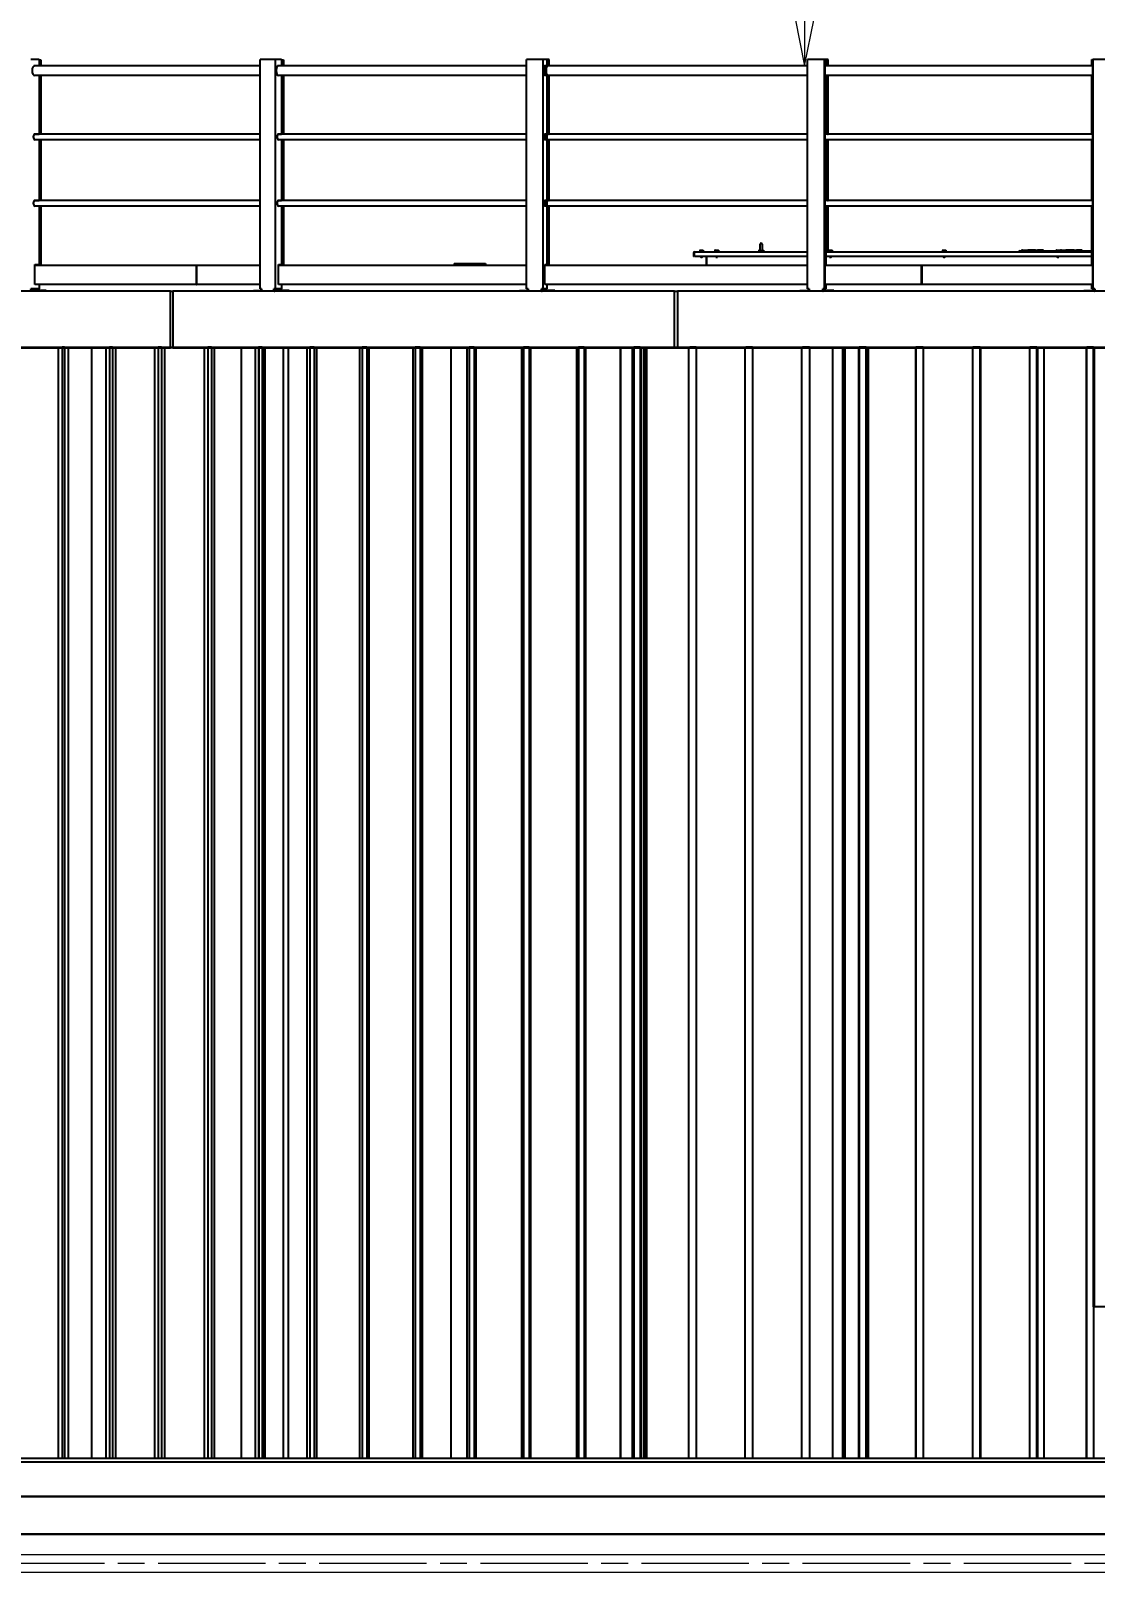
# Model space of a CAD drawing. Header units: millimetres. Extents: x 0 to 100323, y 0 to 59400.
# Drawn here: x 10435 to 16049, y 44341 to 52474 of the extents above; entities that cross this region are included whole.
import ezdxf

# ---------------------------------------------------------------- set-up
doc = ezdxf.new("R2010")
doc.units = ezdxf.units.MM
doc.header["$LTSCALE"] = 100
doc.linetypes.add('CHAIN', pattern=[0.3543, 0.2362, -0.0295, 0.0591, -0.0295])
doc.layers.add('P_Condensate (CS)', color=40, linetype='Continuous', lineweight=18, true_color=0xffbf00)
doc.layers.add('Symbol', color=7, linetype='Continuous', lineweight=18)
doc.layers.add('Visible', color=7, linetype='Continuous', lineweight=25)
doc.styles.add('Note Text', font='arial.ttf')

# ---------------------------------------------------------------- blocks, each defined once
blk = doc.blocks.new('Balloon2')
at = {"layer": 'Symbol'}
for p, q in [((145.161, 525.387), (145.161, 543.701)), ((144.661, 525.387), (145.161, 522.887)), ((145.661, 525.387), (144.661, 525.387)), ((145.161, 525.387), (145.161, 522.887)), ((145.161, 522.887), (145.661, 525.387))]:
    blk.add_line(p, q, dxfattribs=at)
at = {"layer": 'Symbol', "flags": 128}
blk.add_lwpolyline([(144.661, 525.387), (145.161, 522.887), (145.661, 525.387), (144.661, 525.387)], dxfattribs=at)
at = {"layer": 'Symbol'}
blk.add_circle((145.161, 547.451), 3.75, dxfattribs=at)
blk.add_solid([(144.661, 525.387), (145.161, 522.887), (145.661, 525.387), (144.661, 525.387)], dxfattribs=at)
at = {"layer": 'Symbol', "insert": (145.161, 547.451), "char_height": 2.5, "attachment_point": 5, "style": 'Note Text'}
blk.add_mtext('1', dxfattribs=at)

msp = doc.modelspace()

# ---------------------------------------------------------------- linework, layer by layer
at = {"layer": 'P_Condensate (CS)'}
for p, q in [((21447.7, 44432.5), (6332.6, 44432.5)), ((6332.6, 44340.5), (21447.7, 44340.5))]:
    msp.add_line(p, q, dxfattribs=at)
at = {"layer": 'P_Condensate (CS)', "linetype": 'CHAIN', "ltscale": 23.990969}
msp.add_line((24422.6, 44386.5), (6082.6, 44386.5), dxfattribs=at)
at = {"layer": 'Visible'}
for p, q in [((10478.5, 52323.5), (10434.8, 52323.5)), ((10478.5, 52323.5), (10478.5, 52290.5)), ((10478.5, 52320.5), (10481, 52320.5)), ((10481, 52320.5), (10488.2, 52320.5)), ((10488.2, 52320.5), (10488.2, 52288.7)), ((11724.9, 52323.5), (11644.1, 52323.5)), ((11644.1, 51112.5), (11644.1, 52323.5)), ((11757, 52323.5), (11724.9, 52323.5)), ((11724.9, 51112.5), (11724.9, 52323.5)), ((11757, 52323.5), (11757, 52290.5)), ((11757, 52320.5), (11758.7, 52320.5)), ((11758.7, 52320.5), (11766.8, 52320.5)), ((11766.8, 52320.5), (11766.8, 52288.7)), ((13136.8, 52323.5), (13050, 52323.5)), ((13050, 51112.5), (13050, 52323.5)), ((13156.2, 52323.5), (13136.8, 52323.5)), ((13136.8, 51112.5), (13136.8, 52323.5)), ((13156.2, 52323.5), (13156.2, 52290.5)), ((13169.1, 52323.5), (13156.2, 52323.5)), ((13156.2, 52320.5), (13157, 52320.5)), ((13157, 52320.5), (13165.6, 52320.5)), ((13166.2, 52320.5), (13165.6, 52320.5)), ((13165.6, 52320.5), (13165.6, 52288.7)), ((13166.2, 52290.5), (13166.2, 52320.5)), ((13169.1, 52290.5), (13169.1, 52323.5)), ((14621.6, 52323.5), (14531.9, 52323.5)), ((14531.9, 51112.5), (14531.9, 52323.5)), ((14627.7, 52323.5), (14621.6, 52323.5)), ((14621.6, 51112.5), (14621.6, 52323.5)), ((14627.7, 52323.5), (14627.7, 52290.5)), ((14641.1, 52323.5), (14627.7, 52323.5)), ((14627.7, 52320.5), (14636.5, 52320.5)), ((14638.1, 52320.5), (14636.5, 52320.5)), ((14636.5, 52320.5), (14636.5, 52288.7)), ((14638.1, 52290.5), (14638.1, 52320.5)), ((14641.1, 52290.5), (14641.1, 52323.5)), ((16031.2, 52323.5), (16038.7, 52323.5)), ((16031.2, 52290.5), (16031.2, 52323.5)), ((16128.2, 52323.5), (16038.7, 52323.5)), ((16038.7, 51112.5), (16038.7, 52323.5)), ((11644.1, 52288.7), (10450.9, 52288.7)), ((10450.9, 52240.4), (11644.1, 52240.4)), ((10455.1, 52288.7), (10453.7, 52290.1)), ((10455.7, 52290.5), (10457.5, 52288.7)), ((10456.6, 52290.5), (10478.5, 52290.5)), ((10478.5, 52238.5), (10456.6, 52238.5)), ((10477.5, 52290.5), (10477.5, 52288.7)), ((10477.5, 52240.4), (10477.5, 52238.5)), ((10478.5, 52238.5), (10478.5, 51929.5)), ((10488.2, 52240.4), (10488.2, 51928)), ((13050, 52288.7), (11736.7, 52288.7)), ((11736.7, 52240.4), (13050, 52240.4)), ((11737.4, 52288.7), (11737.1, 52289)), ((11739, 52290.1), (11740.1, 52288.7)), ((11741, 52290.5), (11757, 52290.5)), ((11757, 52238.5), (11741, 52238.5)), ((11754.7, 52290.5), (11754.7, 52288.7)), ((11754.7, 52240.4), (11754.7, 52238.5)), ((11757, 52238.5), (11757, 51929.5)), ((11766.8, 52240.4), (11766.8, 51928)), ((13152.9, 52288.7), (13143.9, 52288.7)), ((13143.9, 52240.4), (13152.9, 52240.4)), ((13146.5, 52290.5), (13156.2, 52290.5)), ((13156.2, 52238.5), (13146.5, 52238.5)), ((13151.9, 52285), (13152.5, 52285)), ((13151.9, 52244), (13152.5, 52244)), ((13152.1, 52284.8), (13153, 52285.3)), ((13152.1, 52244.3), (13153, 52243.7)), ((13152.7, 52290.5), (13152.7, 52288.7)), ((13152.7, 52240.4), (13152.7, 52238.5)), ((13156.2, 52238.5), (13156.2, 51929.5)), ((14531.9, 52288.7), (13159.7, 52288.7)), ((13159.7, 52240.4), (14531.9, 52240.4)), ((13165.6, 52290.5), (13166.2, 52290.5)), ((13165.6, 52240.4), (13165.6, 51928)), ((13166.2, 52238.5), (13165.6, 52238.5)), ((13166.2, 52290.5), (13169.1, 52290.5)), ((13169.1, 52238.5), (13166.2, 52238.5)), ((13166.2, 51929.5), (13166.2, 52238.5)), ((13169.1, 51929.5), (13169.1, 52238.5)), ((16036, 52288.7), (14623.9, 52288.7)), ((14623.9, 52240.4), (16036, 52240.4)), ((14624.7, 52290.5), (14627.7, 52290.5)), ((14627.7, 52238.5), (14624.7, 52238.5)), ((14627.7, 52238.5), (14627.7, 51929.5)), ((14636.5, 52290.5), (14638.1, 52290.5)), ((14636.5, 52240.4), (14636.5, 51928)), ((14638.1, 52238.5), (14636.5, 52238.5)), ((14638.1, 52290.5), (14641.1, 52290.5)), ((14641.1, 52238.5), (14638.1, 52238.5)), ((14638.1, 51929.5), (14638.1, 52238.5)), ((14641.1, 51929.5), (14641.1, 52238.5)), ((16031.2, 52290.5), (16035, 52290.5)), ((16031.2, 51929.5), (16031.2, 52238.5)), ((16035, 52238.5), (16031.2, 52238.5)), ((16035.7, 52289.6), (16035.7, 52288.7)), ((16035.7, 52240.4), (16035.7, 52239.5)), ((11644.1, 51928), (10452.7, 51928)), ((10452.7, 51901.1), (11644.1, 51901.1)), ((10453, 51928), (10452.9, 51928.1)), ((10454.4, 51929), (10455.4, 51928)), ((10456.6, 51929.5), (10478.5, 51929.5)), ((10478.5, 51899.5), (10456.6, 51899.5)), ((10477.5, 51929.5), (10477.5, 51928)), ((10477.5, 51901.1), (10477.5, 51899.5)), ((10478.5, 51899.5), (10478.5, 51579.5)), ((10488.2, 51901.1), (10488.2, 51578)), ((13050, 51928), (11738, 51928)), ((11738, 51901.1), (13050, 51901.1)), ((11738.3, 51928.3), (11738.5, 51928)), ((11741, 51929.5), (11757, 51929.5)), ((11757, 51899.5), (11741, 51899.5)), ((11754.7, 51929.5), (11754.7, 51928)), ((11754.7, 51901.1), (11754.7, 51899.5)), ((11757, 51899.5), (11757, 51579.5)), ((11766.8, 51901.1), (11766.8, 51578)), ((13152.9, 51928), (13144.7, 51928)), ((13144.7, 51901.1), (13152.9, 51901.1)), ((13146.5, 51929.5), (13156.2, 51929.5)), ((13156.2, 51899.5), (13146.5, 51899.5)), ((13152.3, 51925), (13152.8, 51925)), ((13152.3, 51904), (13152.8, 51904)), ((13152.6, 51924.9), (13154.3, 51925.8)), ((13152.6, 51904.1), (13154.3, 51903.3)), ((13152.7, 51929.5), (13152.7, 51928)), ((13152.7, 51901.1), (13152.7, 51899.5)), ((13156.2, 51899.5), (13156.2, 51579.5)), ((14531.9, 51928), (13159.7, 51928)), ((13159.7, 51901.1), (14531.9, 51901.1)), ((13165.6, 51929.5), (13166.2, 51929.5)), ((13165.6, 51901.1), (13165.6, 51578)), ((13166.2, 51899.5), (13165.6, 51899.5)), ((13166.2, 51929.5), (13169.1, 51929.5)), ((13169.1, 51899.5), (13166.2, 51899.5)), ((13166.2, 51579.5), (13166.2, 51899.5)), ((13169.1, 51579.5), (13169.1, 51899.5)), ((16035.7, 51928), (14624.1, 51928)), ((14624.1, 51901.1), (16035.7, 51901.1)), ((14624.7, 51929.5), (14627.7, 51929.5)), ((14627.7, 51899.5), (14624.7, 51899.5)), ((14627.7, 51899.5), (14627.7, 51579.5)), ((14636.5, 51929.5), (14638.1, 51929.5)), ((14636.5, 51901.1), (14636.5, 51578)), ((14638.1, 51899.5), (14636.5, 51899.5)), ((14638.1, 51929.5), (14641.1, 51929.5)), ((14641.1, 51899.5), (14638.1, 51899.5)), ((14638.1, 51579.5), (14638.1, 51899.5)), ((14641.1, 51579.5), (14641.1, 51899.5)), ((16031.2, 51929.5), (16035, 51929.5)), ((16031.2, 51579.5), (16031.2, 51899.5)), ((16035, 51899.5), (16031.2, 51899.5)), ((11644.1, 51578), (10452.7, 51578)), ((10453, 51578), (10452.9, 51578.1)), ((10454.4, 51579), (10455.4, 51578)), ((10456.6, 51579.5), (10478.5, 51579.5)), ((10477.5, 51579.5), (10477.5, 51578)), ((13050, 51578), (11738, 51578)), ((11738.3, 51578.3), (11738.5, 51578)), ((11741, 51579.5), (11757, 51579.5)), ((11754.7, 51579.5), (11754.7, 51578)), ((13152.9, 51578), (13144.7, 51578)), ((13146.5, 51579.5), (13156.2, 51579.5)), ((13152.8, 51575), (13152.3, 51575)), ((13152.6, 51574.9), (13154.3, 51575.8)), ((13152.7, 51579.5), (13152.7, 51578)), ((14531.9, 51578), (13159.7, 51578)), ((13165.6, 51579.5), (13166.2, 51579.5)), ((13166.2, 51579.5), (13169.1, 51579.5)), ((16035.7, 51578), (14624.1, 51578)), ((14624.7, 51579.5), (14627.7, 51579.5)), ((14636.5, 51579.5), (14638.1, 51579.5)), ((14638.1, 51579.5), (14641.1, 51579.5)), ((16031.2, 51579.5), (16035, 51579.5)), ((10452.7, 51551.1), (11644.1, 51551.1)), ((10478.5, 51549.5), (10456.6, 51549.5)), ((10477.5, 51551.1), (10477.5, 51549.5)), ((10478.5, 51549.5), (10478.5, 51240.5)), ((10488.2, 51551.1), (10488.2, 51235.5)), ((11738, 51551.1), (13050, 51551.1)), ((11757, 51549.5), (11741, 51549.5)), ((11754.7, 51551.1), (11754.7, 51549.5)), ((11757, 51549.5), (11757, 51240.5)), ((11766.8, 51551.1), (11766.8, 51235.5)), ((13144.7, 51551.1), (13152.9, 51551.1)), ((13156.2, 51549.5), (13146.5, 51549.5)), ((13152.8, 51554), (13152.3, 51554)), ((13152.6, 51554.1), (13154.3, 51553.3)), ((13152.7, 51551.1), (13152.7, 51549.5)), ((13156.2, 51549.5), (13156.2, 51240.5)), ((13159.7, 51551.1), (14531.9, 51551.1)), ((13165.6, 51551.1), (13165.6, 51235.5)), ((13166.2, 51549.5), (13165.6, 51549.5)), ((13169.1, 51549.5), (13166.2, 51549.5)), ((13166.2, 51240.5), (13166.2, 51549.5)), ((13169.1, 51240.5), (13169.1, 51549.5)), ((14624.1, 51551.1), (16035.7, 51551.1)), ((14627.7, 51549.5), (14624.7, 51549.5)), ((14627.7, 51549.5), (14627.7, 51240.5)), ((14636.5, 51551.1), (14636.5, 51308.5)), ((14638.1, 51549.5), (14636.5, 51549.5)), ((14641.1, 51549.5), (14638.1, 51549.5)), ((14638.1, 51308.5), (14638.1, 51549.5)), ((14641.1, 51308.5), (14641.1, 51549.5)), ((16035, 51549.5), (16031.2, 51549.5)), ((16031.2, 51240.5), (16031.2, 51549.5)), ((14281.9, 51318.9), (14282.6, 51348.7)), ((14292.6, 51348.7), (14293.4, 51318.9)), ((12668.2, 51245.5), (12833.2, 51245.5)), ((12668.2, 51245.5), (12668.2, 51235.5)), ((12833.2, 51245.5), (12833.2, 51235.5)), ((13932.6, 51302.5), (13929.6, 51302.5)), ((13929.6, 51302.5), (13929.6, 51283.5)), ((13932.6, 51283.5), (13929.6, 51283.5)), ((13932.6, 51302.5), (13932.6, 51283.5)), ((13934.8, 51283.5), (13934.8, 51302.5)), ((13934.8, 51302.5), (13935.6, 51302.5)), ((14531.9, 51283.5), (13934.8, 51283.5)), ((13935.6, 51308.5), (13935.6, 51302.5)), ((13935.6, 51308.5), (14531.9, 51308.5)), ((13962.6, 51310.5), (13982.6, 51310.5)), ((13962.6, 51308.5), (13962.6, 51310.5)), ((13963.4, 51316.5), (13963.4, 51311.1)), ((13965.6, 51311.1), (13963.4, 51311.1)), ((13964.6, 51316.9), (13963.6, 51316.5)), ((13964.6, 51316.9), (13965.6, 51316.9)), ((13964.6, 51311.1), (13964.6, 51310.5)), ((13965.6, 51316.9), (13972.3, 51316.9)), ((13967.7, 51311.1), (13965.6, 51311.1)), ((13967.6, 51283.5), (13967.6, 51281.5)), ((13967.6, 51281.5), (13977.6, 51281.5)), ((13968.6, 51280.5), (13967.6, 51281.5)), ((13967.7, 51316.5), (13967.7, 51311.1)), ((13972.3, 51311.1), (13967.7, 51311.1)), ((13968.6, 51280.5), (13976.6, 51280.5)), ((13972.3, 51316.9), (13979.4, 51316.9)), ((13977, 51311.1), (13972.3, 51311.1)), ((13976.6, 51280.5), (13977.6, 51281.5)), ((13977, 51316.5), (13977, 51311.1)), ((13979.4, 51311.1), (13977, 51311.1)), ((13977.6, 51283.5), (13977.6, 51281.5)), ((13979.4, 51316.9), (13980.6, 51316.9)), ((13981.9, 51311.1), (13979.4, 51311.1)), ((13980.6, 51316.9), (13981.7, 51316.5)), ((13980.6, 51311.1), (13980.6, 51310.5)), ((13981.9, 51316.5), (13981.9, 51311.1)), ((13982.6, 51308.5), (13982.6, 51310.5)), ((13998.6, 51283.5), (13998.6, 51235.5)), ((13998.6, 51235.5), (13998.6, 51283.5)), ((14042.6, 51310.5), (14062.6, 51310.5)), ((14042.6, 51308.5), (14042.6, 51310.5)), ((14043.5, 51316.5), (14043.5, 51311.1)), ((14046.3, 51311.1), (14043.5, 51311.1)), ((14044.6, 51316.9), (14044, 51316.7)), ((14044.6, 51316.9), (14046.3, 51316.9)), ((14044.6, 51311.1), (14044.6, 51310.5)), ((14046.3, 51316.9), (14053.8, 51316.9)), ((14049.2, 51311.1), (14046.3, 51311.1)), ((14047.6, 51283.5), (14047.6, 51281.5)), ((14047.6, 51281.5), (14057.6, 51281.5)), ((14048.6, 51280.5), (14047.6, 51281.5)), ((14048.6, 51280.5), (14056.6, 51280.5)), ((14049.2, 51316.5), (14049.2, 51311.1)), ((14053.8, 51311.1), (14049.2, 51311.1)), ((14053.8, 51316.9), (14060.1, 51316.9)), ((14058.3, 51311.1), (14053.8, 51311.1)), ((14056.6, 51280.5), (14057.6, 51281.5)), ((14057.6, 51283.5), (14057.6, 51281.5)), ((14058.3, 51316.5), (14058.3, 51311.1)), ((14060.1, 51311.1), (14058.3, 51311.1)), ((14060.1, 51316.9), (14060.6, 51316.9)), ((14061.8, 51311.1), (14060.1, 51311.1)), ((14060.6, 51316.9), (14061.3, 51316.7)), ((14060.6, 51311.1), (14060.6, 51310.5)), ((14061.8, 51316.5), (14061.8, 51311.1)), ((14062.6, 51308.5), (14062.6, 51310.5)), ((14281.9, 51317.5), (14275.1, 51316.5)), ((14275.1, 51316.5), (14281.8, 51316.5)), ((14275.1, 51316.5), (14275.1, 51308.5)), ((14281.6, 51308.5), (14281.9, 51318.9)), ((14286.8, 51312.3), (14288.4, 51312.3)), ((14293.4, 51318.9), (14293.6, 51308.5)), ((14293.4, 51317.5), (14300.1, 51316.5)), ((14293.4, 51316.5), (14300.1, 51316.5)), ((14300.1, 51316.5), (14300.1, 51308.5)), ((14627.7, 51308.5), (16031.2, 51308.5)), ((16031.2, 51283.5), (14627.7, 51283.5)), ((14642.6, 51310.5), (14662.6, 51310.5)), ((14642.6, 51308.5), (14642.6, 51310.5)), ((14643.5, 51316.5), (14643.5, 51311.1)), ((14646.3, 51311.1), (14643.5, 51311.1)), ((14644.6, 51316.9), (14644, 51316.7)), ((14644.6, 51316.9), (14646.3, 51316.9)), ((14644.6, 51311.1), (14644.6, 51310.5)), ((14646.3, 51316.9), (14653.8, 51316.9)), ((14649.2, 51311.1), (14646.3, 51311.1)), ((14647.6, 51283.5), (14647.6, 51281.5)), ((14647.6, 51281.5), (14657.6, 51281.5)), ((14648.6, 51280.5), (14647.6, 51281.5)), ((14648.6, 51280.5), (14656.6, 51280.5)), ((14649.2, 51316.5), (14649.2, 51311.1)), ((14653.8, 51311.1), (14649.2, 51311.1)), ((14653.8, 51316.9), (14660.1, 51316.9)), ((14658.3, 51311.1), (14653.8, 51311.1)), ((14656.6, 51280.5), (14657.6, 51281.5)), ((14657.6, 51283.5), (14657.6, 51281.5)), ((14658.3, 51316.5), (14658.3, 51311.1)), ((14660.1, 51311.1), (14658.3, 51311.1)), ((14660.1, 51316.9), (14660.6, 51316.9)), ((14661.8, 51311.1), (14660.1, 51311.1)), ((14660.6, 51316.9), (14661.3, 51316.7)), ((14660.6, 51311.1), (14660.6, 51310.5)), ((14661.8, 51316.5), (14661.8, 51311.1)), ((14662.6, 51308.5), (14662.6, 51310.5)), ((15242.6, 51310.5), (15262.6, 51310.5)), ((15242.6, 51308.5), (15242.6, 51310.5)), ((15243.5, 51316.5), (15243.5, 51311.1)), ((15246.3, 51311.1), (15243.5, 51311.1)), ((15244.6, 51316.9), (15244, 51316.7)), ((15244.6, 51316.9), (15246.3, 51316.9)), ((15244.6, 51311.1), (15244.6, 51310.5)), ((15246.3, 51316.9), (15253.8, 51316.9)), ((15249.2, 51311.1), (15246.3, 51311.1)), ((15247.6, 51283.5), (15247.6, 51281.5)), ((15247.6, 51281.5), (15257.6, 51281.5)), ((15248.6, 51280.5), (15247.6, 51281.5)), ((15248.6, 51280.5), (15256.6, 51280.5)), ((15249.2, 51316.5), (15249.2, 51311.1)), ((15253.8, 51311.1), (15249.2, 51311.1)), ((15253.8, 51316.9), (15260.1, 51316.9)), ((15258.3, 51311.1), (15253.8, 51311.1)), ((15256.6, 51280.5), (15257.6, 51281.5)), ((15257.6, 51283.5), (15257.6, 51281.5)), ((15258.3, 51316.5), (15258.3, 51311.1)), ((15260.1, 51311.1), (15258.3, 51311.1)), ((15260.1, 51316.9), (15260.6, 51316.9)), ((15261.8, 51311.1), (15260.1, 51311.1)), ((15260.6, 51316.9), (15261.3, 51316.7)), ((15260.6, 51311.1), (15260.6, 51310.5)), ((15261.8, 51316.5), (15261.8, 51311.1)), ((15262.6, 51308.5), (15262.6, 51310.5)), ((15651.9, 51313.5), (15843.5, 51313.5)), ((15666.2, 51317.5), (15690.8, 51317.5)), ((15690.8, 51317.5), (15691.1, 51317.5)), ((15691.1, 51317.5), (15693.3, 51317.5)), ((15691.1, 51313.5), (15691.1, 51317.5)), ((15733.7, 51317.5), (15693.3, 51317.5)), ((15693.3, 51317.5), (15693.3, 51313.5)), ((15733.7, 51317.5), (15745.3, 51317.5)), ((15776.5, 51317.5), (15745.3, 51317.5)), ((15776.5, 51317.5), (15776.7, 51317.5)), ((15776.7, 51313.5), (15776.7, 51317.5)), ((15842.6, 51310.5), (15862.6, 51310.5)), ((15842.6, 51308.5), (15842.6, 51310.5)), ((15843.5, 51316.5), (15843.5, 51311.1)), ((15846.3, 51311.1), (15843.5, 51311.1)), ((15844.6, 51316.9), (15844, 51316.7)), ((15844.6, 51316.9), (15846.3, 51316.9)), ((15844.6, 51311.1), (15844.6, 51310.5)), ((15846.3, 51316.9), (15853.8, 51316.9)), ((15849.2, 51311.1), (15846.3, 51311.1)), ((15847.6, 51283.5), (15847.6, 51281.5)), ((15847.6, 51281.5), (15857.6, 51281.5)), ((15848.6, 51280.5), (15847.6, 51281.5)), ((15848.6, 51280.5), (15856.6, 51280.5)), ((15849.2, 51316.5), (15849.2, 51311.1)), ((15853.8, 51311.1), (15849.2, 51311.1)), ((15853.8, 51316.9), (15860.1, 51316.9)), ((15858.3, 51311.1), (15853.8, 51311.1)), ((15856.6, 51280.5), (15857.6, 51281.5)), ((15857.6, 51283.5), (15857.6, 51281.5)), ((15858.3, 51316.5), (15858.3, 51311.1)), ((15860.1, 51311.1), (15858.3, 51311.1)), ((15860.1, 51316.9), (15860.6, 51316.9)), ((15861.8, 51311.1), (15860.1, 51311.1)), ((15860.6, 51316.9), (15861.3, 51316.7)), ((15860.6, 51311.1), (15860.6, 51310.5)), ((15861.8, 51316.5), (15861.8, 51311.1)), ((15861.8, 51313.5), (16031.2, 51313.5)), ((15862.6, 51308.5), (15862.6, 51310.5)), ((15870.9, 51317.5), (15895.5, 51317.5)), ((15895.5, 51317.5), (15895.8, 51317.5)), ((15895.8, 51317.5), (15898.1, 51317.5)), ((15895.8, 51313.5), (15895.8, 51317.5)), ((15938.4, 51317.5), (15898.1, 51317.5)), ((15898.1, 51317.5), (15898.1, 51313.5)), ((15938.4, 51317.5), (15950, 51317.5)), ((15981.3, 51317.5), (15950, 51317.5)), ((15981.3, 51317.5), (15981.4, 51317.5)), ((15981.4, 51313.5), (15981.4, 51317.5)), ((10456.3, 51135.5), (10456.3, 51240.5)), ((10456.3, 51240.5), (10478.5, 51240.5)), ((11307, 51235.5), (10456.3, 51235.5)), ((10457.1, 51235.5), (10457.1, 51240.5)), ((10459.5, 51240.5), (10459.5, 51235.5)), ((10477.5, 51240.5), (10477.5, 51235.5)), ((11307, 51235.5), (11307, 51135.5)), ((11308.1, 51235.5), (11307, 51235.5)), ((11308.1, 51235.5), (11308.1, 51135.5)), ((11644.1, 51235.5), (11308.1, 51235.5)), ((11740.8, 51135.5), (11740.8, 51240.5)), ((11740.8, 51240.5), (11757, 51240.5)), ((13050, 51235.5), (11740.8, 51235.5)), ((11741.5, 51240.5), (11741.5, 51235.5)), ((11754.7, 51240.5), (11754.7, 51235.5)), ((13146.3, 51135.5), (13146.3, 51240.5)), ((13146.3, 51240.5), (13156.2, 51240.5)), ((14531.9, 51235.5), (13146.3, 51235.5)), ((13152.7, 51240.5), (13152.7, 51235.5)), ((13165.6, 51240.5), (13166.2, 51240.5)), ((13166.2, 51240.5), (13169.1, 51240.5)), ((14624.6, 51135.5), (14624.6, 51240.5)), ((14624.6, 51240.5), (14627.7, 51240.5)), ((15132.8, 51235.5), (14624.6, 51235.5)), ((15132.8, 51135.5), (15132.8, 51235.5)), ((15132.8, 51235.5), (15132.8, 51135.5)), ((15132.8, 51235.5), (15132.8, 51235.5)), ((15134.1, 51235.5), (15134.1, 51135.5)), ((16035, 51235.5), (15134.1, 51235.5)), ((16031.2, 51240.5), (16035, 51240.5)), ((16035, 51240.5), (16035, 51135.5)), ((11170.7, 51100.5), (9014.5, 51100.5)), ((10440.2, 51112.5), (10434.8, 51112.5)), ((10435.6, 51109.5), (10435.6, 51112.5)), ((10435.6, 51109.5), (10435.6, 51103.5)), ((10435.6, 51103.5), (10440.4, 51103.5)), ((10478.5, 51112.5), (10440.2, 51112.5)), ((10473.2, 51103.5), (10440.4, 51103.5)), ((10457, 51135.5), (10456.3, 51135.5)), ((11307, 51135.5), (10457, 51135.5)), ((10515.1, 51103.5), (10473.2, 51103.5)), ((10473.2, 51103.5), (10473.2, 51100.5)), ((10477.5, 51112.5), (10477.5, 51103.5)), ((10478.5, 51135.5), (10478.5, 51112.5)), ((10515.1, 51100.5), (10515.1, 51103.5)), ((11170.7, 51100.5), (11184.6, 51100.5)), ((11170.7, 50800.5), (11170.7, 51100.5)), ((11184.6, 51100.5), (11184.6, 50800.5)), ((13829.5, 51100.5), (11184.6, 51100.5)), ((11307, 51135.5), (11308.1, 51135.5)), ((11644.1, 51135.5), (11308.1, 51135.5)), ((11609.9, 51103.5), (11646.7, 51103.5)), ((11609.9, 51103.5), (11609.9, 51100.5)), ((11652.2, 51112.5), (11644.1, 51112.5)), ((11646.7, 51103.5), (11652.1, 51103.5)), ((11652.1, 51112.5), (11652.1, 51109.5)), ((11652.1, 51109.5), (11652.1, 51103.5)), ((11652.2, 51112.5), (11652.2, 51100.5)), ((11724.9, 51112.5), (11716.8, 51112.5)), ((11716.8, 51100.5), (11716.8, 51112.5)), ((11718.2, 51100.5), (11718.2, 51112.5)), ((11718.2, 51100.5), (11721.2, 51100.5)), ((11721.2, 51109.5), (11721.2, 51112.5)), ((11721.2, 51109.5), (11721.2, 51100.5)), ((11723.9, 51109.5), (11723.9, 51112.5)), ((11723.9, 51109.5), (11723.9, 51103.5)), ((11723.9, 51103.5), (11729.3, 51103.5)), ((11728.9, 51112.5), (11724.9, 51112.5)), ((11757, 51112.5), (11728.9, 51112.5)), ((11766.2, 51103.5), (11729.3, 51103.5)), ((11741.2, 51135.5), (11740.8, 51135.5)), ((13050, 51135.5), (11741.2, 51135.5)), ((11754.7, 51112.5), (11754.7, 51103.5)), ((11757, 51135.5), (11757, 51112.5)), ((11796.9, 51103.5), (11766.2, 51103.5)), ((11766.2, 51103.5), (11766.2, 51100.5)), ((11796.9, 51100.5), (11796.9, 51103.5)), ((13011.7, 51103.5), (13051.2, 51103.5)), ((13011.7, 51103.5), (13011.7, 51100.5)), ((13058.7, 51112.5), (13050, 51112.5)), ((13051.2, 51103.5), (13057, 51103.5)), ((13057, 51112.5), (13057, 51109.5)), ((13057, 51109.5), (13057, 51103.5)), ((13058.7, 51112.5), (13058.7, 51100.5)), ((13136.8, 51112.5), (13128.1, 51112.5)), ((13128.1, 51100.5), (13128.1, 51112.5)), ((13128.9, 51100.5), (13128.9, 51112.5)), ((13128.9, 51100.5), (13131.2, 51100.5)), ((13131.2, 51109.5), (13131.2, 51112.5)), ((13131.2, 51109.5), (13131.2, 51100.5)), ((13134.1, 51109.5), (13134.1, 51112.5)), ((13134.1, 51109.5), (13134.1, 51103.5)), ((13134.1, 51103.5), (13139.9, 51103.5)), ((13139.2, 51112.5), (13136.8, 51112.5)), ((13156.2, 51112.5), (13139.2, 51112.5)), ((13179.4, 51103.5), (13139.9, 51103.5)), ((13146.6, 51135.5), (13146.3, 51135.5)), ((14531.9, 51135.5), (13146.6, 51135.5)), ((13152.7, 51112.5), (13152.7, 51103.5)), ((13156.2, 51135.5), (13156.2, 51112.5)), ((13198, 51103.5), (13179.4, 51103.5)), ((13179.4, 51103.5), (13179.4, 51100.5)), ((13198, 51100.5), (13198, 51103.5)), ((13829.5, 51100.5), (13845.3, 51100.5)), ((13829.5, 50800.5), (13829.5, 51100.5)), ((13845.3, 51100.5), (13845.3, 50800.5)), ((16660, 51100.5), (13845.3, 51100.5)), ((14490.7, 51103.5), (14531.6, 51103.5)), ((14490.7, 51103.5), (14490.7, 51100.5)), ((14531.6, 51103.5), (14537.6, 51103.5)), ((14540.9, 51112.5), (14531.9, 51112.5)), ((14537.6, 51112.5), (14537.6, 51109.5)), ((14537.6, 51109.5), (14537.6, 51103.5)), ((14540.6, 51109.5), (14540.6, 51112.5)), ((14540.6, 51109.5), (14540.6, 51100.5)), ((14540.9, 51112.5), (14540.9, 51100.5)), ((14621.6, 51112.5), (14612.6, 51112.5)), ((14612.6, 51100.5), (14612.6, 51112.5)), ((14612.9, 51100.5), (14612.9, 51112.5)), ((14612.9, 51100.5), (14613.9, 51100.5)), ((14613.9, 51100.5), (14613.9, 51100.5)), ((14614.3, 51109.5), (14614.3, 51112.5)), ((14614.3, 51109.5), (14614.3, 51100.5)), ((14617.3, 51109.5), (14617.3, 51112.5)), ((14617.3, 51109.5), (14617.3, 51103.5)), ((14617.3, 51103.5), (14623.3, 51103.5)), ((14622.4, 51112.5), (14621.6, 51112.5)), ((14627.7, 51112.5), (14622.4, 51112.5)), ((14623.1, 51112.5), (14623.1, 51103.5)), ((14664.1, 51103.5), (14623.3, 51103.5)), ((14624.7, 51135.5), (14624.6, 51135.5)), ((15132.8, 51135.5), (14624.7, 51135.5)), ((14627.7, 51135.5), (14627.7, 51112.5)), ((14670, 51103.5), (14664.1, 51103.5)), ((14664.1, 51103.5), (14664.1, 51100.5)), ((14670, 51100.5), (14670, 51103.5)), ((15134.1, 51153.5), (15132.8, 51153.5)), ((15132.8, 51135.5), (15132.8, 51135.5)), ((16034.9, 51135.5), (15134.1, 51135.5)), ((15989, 51103.5), (15996.1, 51103.5)), ((15989, 51100.5), (15989, 51103.5)), ((15996.1, 51103.5), (16036.9, 51103.5)), ((15996.1, 51103.5), (15996.1, 51100.5)), ((16031.2, 51112.5), (16031.2, 51135.5)), ((16037.8, 51112.5), (16031.2, 51112.5)), ((16035, 51135.5), (16034.9, 51135.5)), ((16035.7, 51112.5), (16035.7, 51103.5)), ((16036.9, 51103.5), (16042.9, 51103.5)), ((16037.8, 51112.5), (16038.7, 51112.5)), ((16047.7, 51112.5), (16038.7, 51112.5)), ((16042.9, 51112.5), (16042.9, 51109.5)), ((16042.9, 51109.5), (16042.9, 51103.5)), ((16045.9, 51109.5), (16045.9, 51112.5)), ((16045.9, 51109.5), (16045.9, 51100.5)), ((16045.9, 51100.5), (16047.4, 51100.5)), ((16047.4, 51112.5), (16047.4, 51100.5)), ((16047.7, 51112.5), (16047.7, 51100.5)), ((9014.5, 50800.5), (11170.7, 50800.5)), ((10366.9, 50805.5), (10580, 50805.5)), ((10580, 44940.5), (10580, 50805.5)), ((10580, 50805.5), (10599.6, 50805.5)), ((10613.1, 50805.5), (10599.6, 50805.5)), ((10599.6, 50805.5), (10599.6, 44940.5)), ((10613.1, 50805.5), (10613.1, 44940.5)), ((10613.1, 50805.5), (10831.5, 50805.5)), ((10632.7, 44940.5), (10632.7, 50805.5)), ((10756.3, 44940.5), (10756.3, 50800.5)), ((10831.5, 50805.5), (10850.1, 50805.5)), ((10831.5, 44940.5), (10831.5, 50805.5)), ((10865.4, 50805.5), (10850.1, 50805.5)), ((10850.1, 50805.5), (10850.1, 44940.5)), ((10865.4, 50805.5), (10865.4, 44940.5)), ((10865.4, 50805.5), (11088.8, 50805.5)), ((10884, 44940.5), (10884, 50805.5)), ((11088.8, 44940.5), (11088.8, 50805.5)), ((11088.8, 50805.5), (11106.3, 50805.5)), ((11123.5, 50805.5), (11106.3, 50805.5)), ((11106.3, 50805.5), (11106.3, 44940.5)), ((11123.5, 50805.5), (11123.5, 44940.5)), ((11123.5, 50805.5), (11351.7, 50805.5)), ((11141, 44940.5), (11141, 50805.5)), ((11184.6, 50800.5), (11170.7, 50800.5)), ((11184.6, 50800.5), (13678.2, 50800.5)), ((11351.7, 50805.5), (11368.1, 50805.5)), ((11351.7, 44940.5), (11351.7, 50805.5)), ((11387, 50805.5), (11368.1, 50805.5)), ((11368.1, 50805.5), (11368.1, 44940.5)), ((11387, 50805.5), (11387, 44940.5)), ((11387, 50805.5), (11619.6, 50805.5)), ((11403.4, 44940.5), (11403.4, 50805.5)), ((11546.2, 44940.5), (11546.2, 50800.5)), ((11619.6, 44940.5), (11619.6, 50805.5)), ((11619.6, 50805.5), (11634.9, 50805.5)), ((11655.6, 50805.5), (11634.9, 50805.5)), ((11634.9, 50805.5), (11634.9, 44940.5)), ((11638.5, 44940.5), (11638.5, 50800.5)), ((11655.6, 50805.5), (11655.6, 44940.5)), ((11655.6, 50805.5), (11892.4, 50805.5)), ((11661.8, 44940.5), (11661.8, 50800.5)), ((11670.9, 44940.5), (11670.9, 50805.5)), ((11766.9, 44940.5), (11766.9, 50800.5)), ((11793.4, 44940.5), (11793.4, 50800.5)), ((11892.4, 50805.5), (11906.5, 50805.5)), ((11892.4, 44940.5), (11892.4, 50805.5)), ((11929, 50805.5), (11906.5, 50805.5)), ((11906.5, 50805.5), (11906.5, 44940.5)), ((11929, 50805.5), (11929, 44940.5)), ((11929, 50805.5), (12169.6, 50805.5)), ((11943.1, 44940.5), (11943.1, 50805.5)), ((12169.6, 44940.5), (12169.6, 50805.5)), ((12169.6, 50805.5), (12182.5, 50805.5)), ((12206.8, 50805.5), (12182.5, 50805.5)), ((12182.5, 50805.5), (12182.5, 44940.5)), ((12206.8, 50805.5), (12206.8, 44940.5)), ((12206.8, 50805.5), (12450.9, 50805.5)), ((12219.7, 44940.5), (12219.7, 50805.5)), ((12450.9, 50805.5), (12462.6, 50805.5)), ((12450.9, 44940.5), (12450.9, 50805.5)), ((12488.5, 50805.5), (12462.6, 50805.5)), ((12462.6, 50805.5), (12462.6, 44940.5)), ((12488.5, 50805.5), (12488.5, 44940.5)), ((12488.5, 50805.5), (12735.8, 50805.5)), ((12500.3, 44940.5), (12500.3, 50805.5)), ((12652.1, 44940.5), (12652.1, 50800.5)), ((12735.8, 44940.5), (12735.8, 50805.5)), ((12735.8, 50805.5), (12746.4, 50805.5)), ((12774, 50805.5), (12746.4, 50805.5)), ((12746.4, 50805.5), (12746.4, 44940.5)), ((12774, 50805.5), (12774, 44940.5)), ((12774, 50805.5), (13024.1, 50805.5)), ((12784.5, 44940.5), (12784.5, 50805.5)), ((13024.1, 50805.5), (13033.4, 50805.5)), ((13024.1, 44940.5), (13024.1, 50805.5)), ((13062.7, 50805.5), (13033.4, 50805.5)), ((13033.4, 50805.5), (13033.4, 44940.5)), ((13062.7, 50805.5), (13062.7, 44940.5)), ((13062.7, 50805.5), (13315.3, 50805.5)), ((13072, 44940.5), (13072, 50805.5)), ((13315.3, 44940.5), (13315.3, 50805.5)), ((13315.3, 50805.5), (13323.4, 50805.5)), ((13354.2, 50805.5), (13323.4, 50805.5)), ((13323.4, 50805.5), (13323.4, 44940.5)), ((13354.2, 50805.5), (13354.2, 44940.5)), ((13354.2, 50805.5), (13609.1, 50805.5)), ((13362.3, 44940.5), (13362.3, 50805.5)), ((13544.9, 44940.5), (13544.9, 50800.5)), ((13547, 44940.5), (13547, 50800.5)), ((13609.1, 50805.5), (13616, 50805.5)), ((13609.1, 44940.5), (13609.1, 50805.5)), ((13648.3, 50805.5), (13616, 50805.5)), ((13616, 50805.5), (13616, 44940.5)), ((13648.3, 50805.5), (13648.3, 44940.5)), ((13648.3, 50805.5), (13905, 50805.5)), ((13652.1, 44940.5), (13652.1, 50800.5)), ((13655.2, 44940.5), (13655.2, 50805.5)), ((13670.5, 44940.5), (13670.5, 50800.5)), ((13676.4, 44940.5), (13676.4, 50800.5)), ((13678.2, 50800.5), (13683.3, 50800.5)), ((13683.3, 44940.5), (13683.3, 50800.5)), ((13683.3, 50800.5), (14664.8, 50800.5)), ((13905, 44940.5), (13905, 50805.5)), ((13905, 50805.5), (13910.6, 50805.5)), ((13944.5, 50805.5), (13910.6, 50805.5)), ((13910.6, 50805.5), (13910.6, 50800.5)), ((13944.5, 50805.5), (13944.5, 44940.5)), ((13944.5, 50805.5), (14202.8, 50805.5)), ((13950.1, 50800.5), (13950.1, 50805.5)), ((14202.8, 50805.5), (14207.1, 50805.5)), ((14202.8, 44940.5), (14202.8, 50805.5)), ((14242.4, 50805.5), (14207.1, 50805.5)), ((14207.1, 50805.5), (14207.1, 50800.5)), ((14242.4, 50805.5), (14242.4, 44940.5)), ((14242.4, 50805.5), (14501.9, 50805.5)), ((14246.8, 50800.5), (14246.8, 50805.5)), ((14501.9, 44940.5), (14501.9, 50805.5)), ((14501.9, 50805.5), (14504.9, 50805.5)), ((14541.7, 50805.5), (14504.9, 50805.5)), ((14504.9, 50805.5), (14504.9, 50800.5)), ((14541.7, 50805.5), (14541.7, 44940.5)), ((14541.7, 50805.5), (14802, 50805.5)), ((14544.8, 50800.5), (14544.8, 50805.5)), ((14664.8, 50800.5), (14703.4, 50800.5)), ((14664.8, 44940.5), (14664.8, 50800.5)), ((14703.4, 50800.5), (16660, 50800.5)), ((14717.4, 44940.5), (14717.4, 50800.5)), ((14723.4, 44940.5), (14723.4, 50800.5)), ((14730.5, 44940.5), (14730.5, 50800.5)), ((14802, 50805.5), (14803.8, 50805.5)), ((14802, 44940.5), (14802, 50805.5)), ((14841.9, 50805.5), (14803.8, 50805.5)), ((14803.8, 50805.5), (14803.8, 44940.5)), ((14841.2, 44940.5), (14841.2, 50800.5)), ((14841.9, 50805.5), (14841.9, 44940.5)), ((14841.9, 50805.5), (15102.6, 50805.5)), ((14843.7, 44940.5), (14843.7, 50805.5)), ((14853.8, 44940.5), (14853.8, 50800.5)), ((15102.6, 44940.5), (15102.6, 50805.5)), ((15102.6, 50805.5), (15103.2, 50805.5)), ((15142.6, 50805.5), (15103.2, 50805.5)), ((15103.2, 50805.5), (15103.2, 44940.5)), ((15142.6, 50805.5), (15142.6, 44940.5)), ((15142.6, 50805.5), (15403.5, 50805.5)), ((15143.2, 44940.5), (15143.2, 50805.5)), ((15402.8, 50805.5), (15402.8, 44940.5)), ((15442.8, 50805.5), (15403.5, 50805.5)), ((15403.5, 44940.5), (15403.5, 50805.5)), ((15442.8, 44940.5), (15442.8, 50805.5)), ((15442.8, 50805.5), (15443.5, 50805.5)), ((15443.5, 50805.5), (15443.5, 44940.5)), ((15443.5, 50805.5), (15704.2, 50805.5)), ((15702.2, 50805.5), (15702.2, 44940.5)), ((15742.2, 50805.5), (15704.2, 50805.5)), ((15704.2, 44940.5), (15704.2, 50805.5)), ((15742.2, 50805.5), (15744.1, 50805.5)), ((15742.2, 44940.5), (15742.2, 50805.5)), ((15744.1, 50805.5), (15744.1, 44940.5)), ((15744.1, 50805.5), (16004.3, 50805.5)), ((15780, 44940.5), (15780, 50800.5)), ((16001, 50805.5), (16001, 44940.5)), ((16040.9, 50805.5), (16004.3, 50805.5)), ((16004.3, 44940.5), (16004.3, 50805.5)), ((16040.9, 45740.5), (16040.9, 50805.5)), ((16040.9, 50805.5), (16044.1, 50805.5)), ((16044.1, 50805.5), (16044.1, 45740.5)), ((16044.1, 50805.5), (16303.4, 50805.5)), ((16040.6, 45740.5), (16040.6, 44940.5)), ((16040.6, 45740.5), (16040.9, 45740.5)), ((16040.9, 45740.5), (16044.1, 45740.5)), ((16303.4, 45740.5), (16044.1, 45740.5)), ((23672.6, 44920.5), (6832.6, 44920.5)), ((23579.5, 44940.5), (6925.7, 44940.5)), ((21402.5, 44740.5), (6832.6, 44740.5)), ((6832.6, 44740.5), (21402.5, 44740.5)), ((6832.6, 44740.5), (21402.5, 44740.5)), ((9387.8, 44540.5), (21117.4, 44540.5)), ((9387.8, 44540.5), (21117.4, 44540.5)), ((21117.4, 44540.5), (9387.8, 44540.5))]:
    msp.add_line(p, q, dxfattribs=at)
for centre, radius, start, end in [((14287.6, 51348.5), 5, 90, 178.57013), ((14287.6, 51348.5), 5, 1.42987, 90), ((13935.6, 51302.5), 6, 90, 180), ((13935.6, 51302.5), 3, 90, 180)]:
    msp.add_arc(centre, radius, start, end, dxfattribs=at)
for centre, major_axis, ratio, start_param, end_param in [((10456.6, 52264.5), (0, -26), 0.598395, 3.141593, 6.283185), ((10449, 52264.5), (0, -26), 0.598395, 0.246951, 0.37951), ((10451.4, 52264.5), (0, -26), 0.598395, 0.167992, 0.37951), ((11741, 52264.5), (0, -26), 0.439885, 3.141593, 6.283185), ((11732.9, 52264.5), (0, -26), 0.439885, 0.360293, 0.37951), ((11735.6, 52264.5), (0, -26), 0.439885, 0.236978, 0.37951), ((13146.5, 52264.5), (0, -26), 0.266195, 3.141593, 6.283185), ((13152.9, 52264.5), (0, -24.1), 0.260023, 2.688879, 6.735899), ((13152.9, 52264.5), (0, 20.9), 0.260023, 6.243512, 9.464451), ((13152.9, 52264.5), (0, 20.5), 0.259605, 0.156593, 2.985), ((13159.7, 52264.5), (0, -24.2), 0.259186, 3.141593, 6.283185), ((14624.7, 52264.5), (0, -26), 0.08332, 3.141593, 6.283185), ((14638.1, 52264.5), (0, 26), 0.081658, 0, 0.37951), ((14638.1, 52264.5), (0, -26), 0.081658, 5.903675, 6.283185), ((16035, 52264.5), (0, 26), 0.10243, 3.141593, 6.283185), ((10456.6, 51914.5), (0, -15), 0.598395, 3.141593, 6.283185), ((10449, 51914.5), (0, 15), 0.598395, 3.579131, 3.600207), ((10451.4, 51914.5), (0, -15), 0.598395, 0.294038, 0.458615), ((11741, 51914.5), (0, -15), 0.439885, 3.141593, 6.283185), ((11735.6, 51914.5), (0, -15), 0.439885, 0.419088, 0.458615), ((13146.5, 51914.5), (0, -15), 0.266195, 3.141593, 6.283185), ((13152.9, 51914.5), (0, -13.4), 0.260023, 2.592813, 6.831965), ((13152.9, 51914.5), (0, 10.8), 0.260023, 6.17749, 9.530473), ((13152.9, 51914.5), (0, 10.5), 0.259605, 0.130461, 3.011131), ((13159.7, 51914.5), (0, -13.4), 0.259186, 3.141593, 6.283185), ((14624.7, 51914.5), (0, -15), 0.08332, 3.141593, 6.283185), ((14638.1, 51914.5), (0, 15), 0.081658, 0, 0.458615), ((14638.1, 51914.5), (0, -15), 0.081658, 5.824571, 6.283185), ((16035, 51914.5), (0, 15), 0.10243, 3.141593, 6.283185), ((10456.6, 51564.5), (0, -15), 0.598395, 3.141593, 6.283185), ((11741, 51564.5), (0, -15), 0.439885, 3.141593, 6.283185), ((13146.5, 51564.5), (0, -15), 0.266195, 3.141593, 6.283185), ((13152.9, 51564.5), (0, -13.4), 0.260023, 2.592813, 6.831965), ((13152.9, 51564.5), (0, 10.8), 0.260023, 6.17749, 9.530473), ((13152.9, 51564.5), (0, -10.5), 0.259605, 3.272054, 6.152724), ((13159.7, 51564.5), (0, -13.4), 0.259186, 3.141593, 6.283185), ((14624.7, 51564.5), (0, -15), 0.08332, 3.141593, 6.283185), ((14638.1, 51564.5), (0, 15), 0.081658, 0, 0.458615), ((16035, 51564.5), (0, 15), 0.10243, 3.141593, 6.283185), ((10449, 51564.5), (0, 15), 0.598395, 3.579131, 3.600207), ((10451.4, 51564.5), (0, -15), 0.598395, 0.294038, 0.458615), ((11735.6, 51564.5), (0, -15), 0.439885, 0.419088, 0.458615), ((14638.1, 51564.5), (0, -15), 0.081658, 5.824571, 6.283185), ((15651.9, 51307.5), (0, 6), 0.984808, 0, 1.403348), ((15651.9, 51307.5), (0, 3), 0.984808, 0.315476, 1.230959), ((15651.9, 51307.5), (0, 6), 0.173648, 0, 1.403348), ((15666.2, 51309.5), (0, 8), 0.984808, 0, 1.047198), ((15666.2, 51309.5), (0, 8), 0.173648, 0, 1.047198), ((15690.8, 51309.5), (0, 8), 0.173648, 0, 1.047198), ((15870.9, 51309.5), (0, 8), 0.984808, 0, 1.047198), ((15870.9, 51309.5), (0, 8), 0.173648, 0, 1.047198), ((15895.5, 51309.5), (0, 8), 0.173648, 0, 1.047198)]:
    msp.add_ellipse(centre, major_axis=major_axis, ratio=ratio, start_param=start_param, end_param=end_param, dxfattribs=at)
for points, knots in [([(13157, 52286.2), (13156.5, 52286.3), (13156, 52286.3), (13155.1, 52286.2), (13154.6, 52286.1), (13153.8, 52285.7), (13153.4, 52285.6), (13153, 52285.3)], [4.6850927, 4.6850927, 4.6850927, 4.6850927, 4.7437076, 4.7437076, 4.8063447, 4.8063447, 4.8689819, 4.8689819, 4.8689819, 4.8689819]), ([(13153, 52243.7), (13153.4, 52243.5), (13153.8, 52243.3), (13154.6, 52243), (13155.1, 52242.9), (13156, 52242.8), (13156.5, 52242.8), (13157, 52242.8)], [1.4142034, 1.4142034, 1.4142034, 1.4142034, 1.4768406, 1.4768406, 1.5394777, 1.5394777, 1.5980926, 1.5980926, 1.5980926, 1.5980926]), ([(13157.9, 51926), (13157.8, 51926), (13157.7, 51926.1), (13157.4, 51926.2), (13157.1, 51926.2), (13156.5, 51926.3), (13156.2, 51926.3), (13155.6, 51926.2), (13155.3, 51926.2), (13154.7, 51926), (13154.5, 51925.9), (13154.3, 51925.8)], [4.6179529, 4.6179529, 4.6179529, 4.6179529, 4.6341122, 4.6341122, 4.6862967, 4.6862967, 4.7384812, 4.7384812, 4.7906657, 4.7906657, 4.8428502, 4.8428502, 4.8428502, 4.8428502]), ([(13154.3, 51903.3), (13154.5, 51903.2), (13154.7, 51903.1), (13155.3, 51902.9), (13155.6, 51902.8), (13156.2, 51902.8), (13156.5, 51902.8), (13157.1, 51902.8), (13157.4, 51902.9), (13157.7, 51903), (13157.8, 51903), (13157.9, 51903.1)], [1.4403351, 1.4403351, 1.4403351, 1.4403351, 1.4925196, 1.4925196, 1.5447041, 1.5447041, 1.5968886, 1.5968886, 1.6490731, 1.6490731, 1.6652324, 1.6652324, 1.6652324, 1.6652324]), ([(13154.3, 51575.8), (13154.5, 51575.9), (13154.7, 51576), (13155.3, 51576.2), (13155.6, 51576.2), (13156.2, 51576.3), (13156.5, 51576.3), (13157.1, 51576.2), (13157.4, 51576.2), (13157.7, 51576.1), (13157.8, 51576), (13157.9, 51576)], [3.0111314, 3.0111314, 3.0111314, 3.0111314, 3.0633159, 3.0633159, 3.1155004, 3.1155004, 3.1676849, 3.1676849, 3.2198694, 3.2198694, 3.2360287, 3.2360287, 3.2360287, 3.2360287]), ([(13157.9, 51553.1), (13157.8, 51553), (13157.7, 51553), (13157.4, 51552.9), (13157.1, 51552.8), (13156.5, 51552.8), (13156.2, 51552.8), (13155.6, 51552.8), (13155.3, 51552.9), (13154.7, 51553.1), (13154.5, 51553.2), (13154.3, 51553.3)], [6.1887493, 6.1887493, 6.1887493, 6.1887493, 6.2049086, 6.2049086, 6.2570931, 6.2570931, 6.3092776, 6.3092776, 6.3614621, 6.3614621, 6.4136466, 6.4136466, 6.4136466, 6.4136466]), ([(14286.8, 51312.3), (14286.3, 51312.3), (14285.8, 51312.4), (14284.7, 51312.9), (14284.2, 51313.2), (14283.3, 51314.1), (14282.9, 51314.6), (14282.3, 51315.8), (14282.2, 51316.4), (14281.9, 51317.6), (14281.9, 51318.3), (14281.9, 51318.9)], [0, 0, 0, 0, 0.1637976, 0.1637976, 0.3388201, 0.3388201, 0.5445537, 0.5445537, 0.7232292, 0.7232292, 0.9176156, 0.9176156, 0.9176156, 0.9176156]), ([(14293.4, 51318.9), (14293.4, 51317.7), (14293.2, 51316.6), (14292.6, 51315), (14292.2, 51314.3), (14291.2, 51313.3), (14290.7, 51312.9), (14289.9, 51312.6), (14289.6, 51312.5), (14289, 51312.4), (14288.7, 51312.3), (14288.4, 51312.3)], [0, 0, 0, 0, 0.363326, 0.363326, 0.680872, 0.680872, 0.955434, 0.955434, 1.085663, 1.085663, 1.214348, 1.214348, 1.214348, 1.214348])]:
    msp.add_open_spline(points, degree=3, knots=knots, dxfattribs=at)
for points, weights in [([(13963.4, 51316.5), (13964.6, 51316.9), (13965.6, 51316.9)], [1.0003653387, 1.03814443452, 1]), ([(13965.6, 51316.9), (13966.6, 51316.9), (13967.7, 51316.5)], [1, 1.03814443452, 1.0003653387]), ([(13967.7, 51316.5), (13970.2, 51316.9), (13972.3, 51316.9)], [1.0003653387, 1.03814443452, 1]), ([(13972.3, 51316.9), (13974.5, 51316.9), (13977, 51316.5)], [1, 1.03814443452, 1.0003653387]), ([(13977, 51316.5), (13978.3, 51316.9), (13979.4, 51316.9)], [1.0003653387, 1.03814443452, 1]), ([(13979.4, 51316.9), (13980.6, 51316.9), (13981.9, 51316.5)], [1, 1.03814443452, 1.0003653387]), ([(13981.9, 51316.5), (13981.8, 51316.5), (13981.7, 51316.5)], [1.0003653387, 1.00325092823, 1.00569358034]), ([(14043.5, 51316.5), (14045, 51316.9), (14046.3, 51316.9)], [1.0003653387, 1.03814443452, 1]), ([(14044, 51316.7), (14043.8, 51316.6), (14043.5, 51316.5)], [1.01577097009, 1.01117748844, 1.0003653387]), ([(14046.3, 51316.9), (14047.7, 51316.9), (14049.2, 51316.5)], [1, 1.03814443452, 1.0003653387]), ([(14049.2, 51316.5), (14051.6, 51316.9), (14053.8, 51316.9)], [1.0003653387, 1.03814443452, 1]), ([(14053.8, 51316.9), (14055.9, 51316.9), (14058.3, 51316.5)], [1, 1.03814443452, 1.0003653387]), ([(14058.3, 51316.5), (14059.3, 51316.9), (14060.1, 51316.9)], [1.0003653387, 1.03814443452, 1]), ([(14060.1, 51316.9), (14060.9, 51316.9), (14061.8, 51316.5)], [1, 1.03814443452, 1.0003653387]), ([(14643.5, 51316.5), (14645, 51316.9), (14646.3, 51316.9)], [1.0003653387, 1.03814443452, 1]), ([(14644, 51316.7), (14643.8, 51316.6), (14643.5, 51316.5)], [1.01577097009, 1.01117748844, 1.0003653387]), ([(14646.3, 51316.9), (14647.7, 51316.9), (14649.2, 51316.5)], [1, 1.03814443452, 1.0003653387]), ([(14649.2, 51316.5), (14651.6, 51316.9), (14653.8, 51316.9)], [1.0003653387, 1.03814443452, 1]), ([(14653.8, 51316.9), (14655.9, 51316.9), (14658.3, 51316.5)], [1, 1.03814443452, 1.0003653387]), ([(14658.3, 51316.5), (14659.3, 51316.9), (14660.1, 51316.9)], [1.0003653387, 1.03814443452, 1]), ([(14660.1, 51316.9), (14660.9, 51316.9), (14661.8, 51316.5)], [1, 1.03814443452, 1.0003653387]), ([(15243.5, 51316.5), (15245, 51316.9), (15246.3, 51316.9)], [1.0003653387, 1.03814443452, 1]), ([(15244, 51316.7), (15243.8, 51316.6), (15243.5, 51316.5)], [1.01577097009, 1.01117748844, 1.0003653387]), ([(15246.3, 51316.9), (15247.7, 51316.9), (15249.2, 51316.5)], [1, 1.03814443452, 1.0003653387]), ([(15249.2, 51316.5), (15251.6, 51316.9), (15253.8, 51316.9)], [1.0003653387, 1.03814443452, 1]), ([(15253.8, 51316.9), (15255.9, 51316.9), (15258.3, 51316.5)], [1, 1.03814443452, 1.0003653387]), ([(15258.3, 51316.5), (15259.3, 51316.9), (15260.1, 51316.9)], [1.0003653387, 1.03814443452, 1]), ([(15260.1, 51316.9), (15260.9, 51316.9), (15261.8, 51316.5)], [1, 1.03814443452, 1.0003653387]), ([(15843.5, 51316.5), (15845, 51316.9), (15846.3, 51316.9)], [1.0003653387, 1.03814443452, 1]), ([(15844, 51316.7), (15843.8, 51316.6), (15843.5, 51316.5)], [1.01577097009, 1.01117748844, 1.0003653387]), ([(15846.3, 51316.9), (15847.7, 51316.9), (15849.2, 51316.5)], [1, 1.03814443452, 1.0003653387]), ([(15849.2, 51316.5), (15851.6, 51316.9), (15853.8, 51316.9)], [1.0003653387, 1.03814443452, 1]), ([(15853.8, 51316.9), (15855.9, 51316.9), (15858.3, 51316.5)], [1, 1.03814443452, 1.0003653387]), ([(15858.3, 51316.5), (15859.3, 51316.9), (15860.1, 51316.9)], [1.0003653387, 1.03814443452, 1]), ([(15860.1, 51316.9), (15860.9, 51316.9), (15861.8, 51316.5)], [1, 1.03814443452, 1.0003653387])]:
    msp.add_rational_spline(points, weights, degree=2, dxfattribs=at)

# ---------------------------------------------------------------- block references
at = {"layer": 'Symbol', "xscale": 100, "yscale": 100, "zscale": 100}
msp.add_blockref('Balloon2', (0, 0), dxfattribs=at)

doc.saveas('drawing.dxf')
